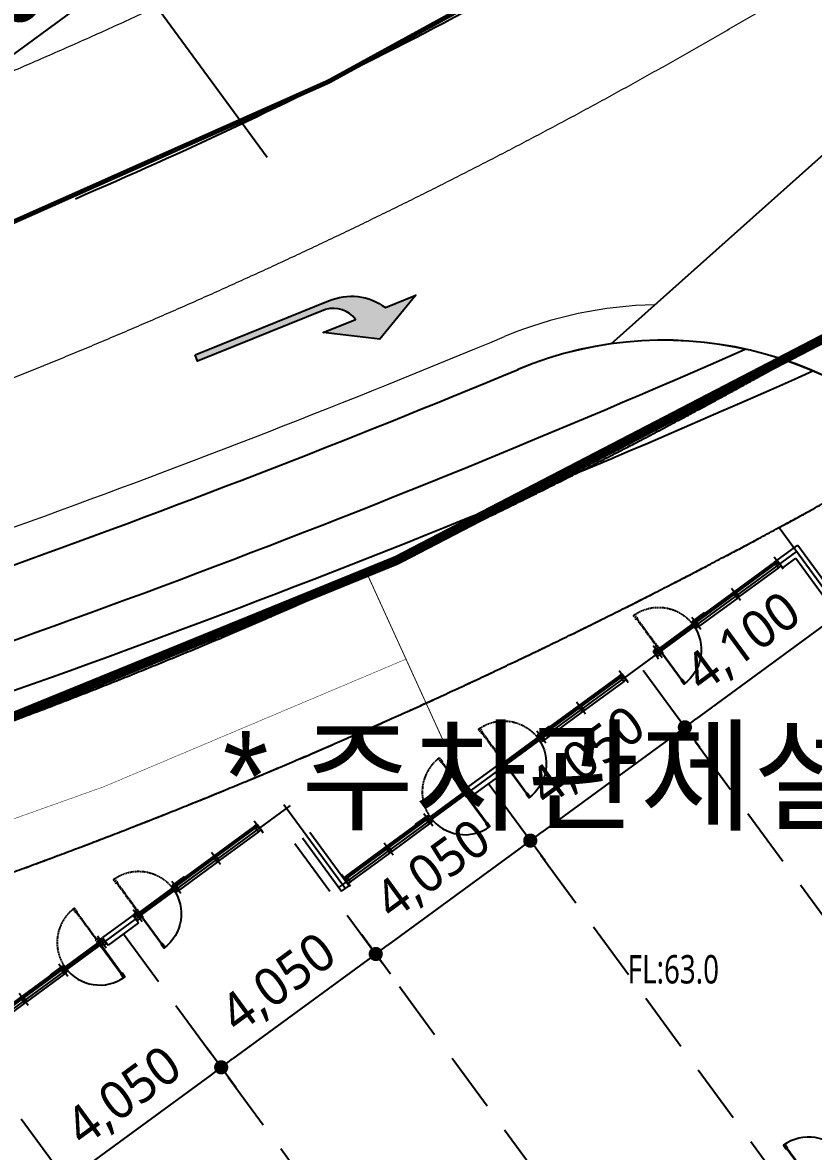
# Model space of a CAD drawing. Header units: millimetres. Extents: x 75184266 to 76346726, y -35077925 to -33679385.
# Drawn here: x 75314082 to 75330795, y -34869417 to -34845569 of the extents above; entities that cross this region are included whole.
import ezdxf
from ezdxf.enums import TextEntityAlignment as Align
from ezdxf.xclip import XClip

# ---------------------------------------------------------------- set-up
doc = ezdxf.new("R2010")
doc.units = ezdxf.units.MM
doc.header["$LTSCALE"] = 50
doc.header["$MEASUREMENT"] = 0
doc.header["$XCLIPFRAME"] = 2
doc.header["$PDMODE"] = 1
doc.header["$PDSIZE"] = -3
for name, pattern in [('PHANTOM2', [1.25, 0.625, -0.125, 0.125, -0.125, 0.125, -0.125]), ('XR-1F-PLAN$0$CEN', [62, 60, -1, 0, -1]), ('XR-1F-PLAN$0$HIDDEN', [0.375, 0.25, -0.125]), ('XR-B1$0$XR-지하3층$0$HID1', [2.3, 1.5, -0.8]), ('XR-B1$0$XR-지하3층$0$PHANTOM2', [1.25, 0.625, -0.125, 0.125, -0.125, 0.125, -0.125]), ('XR-지하3층$0$-HID', [2.5, 1.5, -1]), ('XR-지하3층$0$ANYANG1', [11.5, 6, -1, 1, -1.5, 1, -1]), ('XR-지하3층$0$HID1', [2.3, 1.5, -0.8]), ('XR-지하3층$0$HIDDEN', [0.375, 0.25, -0.125]), ('XR-지하3층$0$L2-2', [2.5, 1, -1.5]), ('XR-지하3층$0$PHANTOM2', [1.25, 0.625, -0.125, 0.125, -0.125, 0.125, -0.125])]:
    doc.linetypes.add(name, pattern=pattern)
doc.layers.get('0').update_dxf_attribs({"linetype": 'CONTINUOUS'})
doc.layers.get('Defpoints').update_dxf_attribs({"color": 51, "linetype": 'CONTINUOUS'})
for name, color, linetype in [('AA-MKXS', 3, 'CONTINUOUS'), ('ITS', 6, 'CONTINUOUS'), ('XR-1F-PLAN$0$A-CEN02', 27, 'XR-1F-PLAN$0$CEN'), ('XR-1F-PLAN$0$A-DOR-FRAME', 7, 'CONTINUOUS'), ('XR-1F-PLAN$0$A-DOR-GL', 142, 'CONTINUOUS'), ('XR-1F-PLAN$0$A-DOR-HID', 9, 'XR-1F-PLAN$0$HIDDEN'), ('XR-1F-PLAN$0$A-DOR-TRACE', 8, 'CONTINUOUS'), ('XR-1F-PLAN$0$A-FRAME', 1, 'CONTINUOUS'), ('XR-1F-PLAN$0$A-HDCP7', 7, 'CONTINUOUS'), ('XR-1F-PLAN$0$A-WIN-ELE8', 8, 'CONTINUOUS'), ('XR-B1$0$00_블럭계획고', 7, 'CONTINUOUS'), ('XR-B1$0$XR-지하3층$0$-L-land1', 6, 'CONTINUOUS'), ('XR-지하3층$0$-L-land1', 6, 'CONTINUOUS'), ('XR-지하3층$0$-노면표시', 1, 'CONTINUOUS'), ('XR-지하3층$0$0-고원식횡단보도', 7, 'CONTINUOUS'), ('XR-지하3층$0$0-현시박스', 7, 'CONTINUOUS'), ('XR-지하3층$0$0중앙선', 1, 'CONTINUOUS'), ('XR-지하3층$0$보도라인', 7, 'CONTINUOUS')]:
    doc.layers.add(name, color=color, linetype=linetype)
for name, color, linetype, plot in [('XR-B1$0$XR-지하3층$0$DEFPOINT', 142, 'CONTINUOUS', False), ('XR-지하3층$0$DEFPOINT', 142, 'CONTINUOUS', False), ('건축', 8, 'CONTINUOUS', False)]:
    doc.layers.add(name, color=color, linetype=linetype, plot=plot)
doc.layers.add('XR-지하3층$0$$-길가장자리선', color=7, linetype='CONTINUOUS', lineweight=0)
doc.layers.add('XR-지하3층$0$$-차로분리', color=7, linetype='CONTINUOUS', lineweight=0)
doc.styles.add('HY각헤드라인M', font='')
doc.styles.add('XR-B1$0$HY각헤드라인M', font='')
doc.styles.add('XR-지하3층$0$SIM', font='simplex.shx')
doc.styles.add('XR-지하3층$0$돋움', font='', dxfattribs={"width": 0.9})
doc.styles.add('XR-지하3층$0$맑은고딕', font='')
doc.styles.add('도장', font='')
doc.styles.get('HY각헤드라인M').set_extended_font_data('Malgun Gothic')
doc.styles.get('XR-B1$0$HY각헤드라인M').set_extended_font_data('Malgun Gothic')
doc.styles.get('XR-지하3층$0$돋움').set_extended_font_data('Dotum')
doc.styles.get('XR-지하3층$0$맑은고딕').set_extended_font_data('Malgun Gothic')
doc.styles.get('도장').set_extended_font_data('Dotum')
doc.dimstyles.new('XR-지하3층$0$20110829_평면도_면적조정$0$std_style', dxfattribs={"dimscale": 400, "dimtxt": 3, "dimasz": 1, "dimexe": 1.5, "dimexo": 2, "dimgap": 1, "dimtad": 1, "dimtoh": 1, "dimdec": 0, "dimzin": 0, "dimdsep": 46, "dimtxsty": 'XR-지하3층$0$돋움', "dimblk": 'XR-지하3층$0$20110829_평면도_면적조정$0$01420DDOT01', "dimblk1": 'XR-지하3층$0$20110829_평면도_면적조정$0$01420DDOT01', "dimblk2": 'XR-지하3층$0$20110829_평면도_면적조정$0$01420DDOT01', "dimcen": 2.5, "dimdle": 8, "dimclrd": 256, "dimclre": 256, "dimclrt": 256, "dimadec": 0, "dimazin": 0, "dimtfac": 1, "dimtdec": 0, "dimtix": 1, "dimtmove": 2, "dimatfit": 3, "dimldrblk": 'XR-지하3층$0$20110829_평면도_면적조정$0$_ClosedBlank', "dimfxl": 1, "dimtolj": 1, "dimtzin": 0, "dimlwd": -1, "dimlwe": -1, "dimarcsym": 0})
doc.dimstyles.new('XR-지하3층$0$NDIM', dxfattribs={"dimtxt": 3, "dimasz": 1, "dimexe": 2, "dimexo": 5, "dimgap": 1, "dimtad": 1, "dimdec": 0, "dimrnd": 0.25, "dimdsep": 46, "dimlunit": 6, "dimtxsty": 'XR-지하3층$0$SIM', "dimblk": 'XR-지하3층$0$DIMDOT', "dimcen": 5, "dimclrd": 2, "dimclre": 2, "dimclrt": 6, "dimadec": 0, "dimazin": 0, "dimtfac": 1, "dimtdec": 0, "dimtix": 1, "dimtmove": 2, "dimatfit": 1, "dimldrblk": 'XR-지하3층$0$DIMDOT', "dimfxl": 1.5, "dimtolj": 1, "dimtzin": 0, "dimarcsym": 0})

# ---------------------------------------------------------------- blocks, each defined once
blk = doc.blocks.new('XR-지하3층$0$_Dot')
at = {"color": 0, "lineweight": -2}
blk.add_line((-0.5, 0), (-1, 0), dxfattribs=at)
at = {"color": 0, "const_width": 0.5}
blk.add_lwpolyline([(-0.25, 0, 1), (0.25, 0, 1)], format="xyb", close=True, dxfattribs=at)
blk = doc.blocks.new('*D132')
at = {"layer": 'Defpoints', "color": 0, "ltscale": 0.01, "transparency": 16777216}
for p in [(75328511.17362453, -34861047.23272844), (75324811.87430167, -34862851.16205762), (75325244.94481349, -34863441.8620012)]:
    blk.add_point(p, dxfattribs=at)
at = {"layer": '건축', "color": 0, "linetype": 'ByBlock', "lineweight": -2, "ltscale": 0.01}
blk.add_line((75328392.92032674, -34860885.93747877), (75327782.46986294, -34860053.29465343), dxfattribs=at)
at = {"layer": '건축', "color": 0, "lineweight": -2, "ltscale": 0.01}
for p, q in [((75327836.16023289, -34860633.91272426), (75325053.81717616, -34862673.78211095)), ((75325126.69151571, -34863280.56675153), (75324516.24105722, -34862447.92393346))]:
    blk.add_line(p, q, dxfattribs=at)
at = {"layer": '건축', "color": 0, "lineweight": -2, "ltscale": 0.01, "xscale": 300, "yscale": 300, "zscale": 300}
for p, rotation in [((75328078.10310738, -34860456.53277759), 36.24693369294636), ((75324811.87430167, -34862851.16205762), 216.2469336929464)]:
    blk.add_blockref('XR-지하3층$0$_Dot', p, dxfattribs=dict(at, rotation=rotation))
at = {"layer": '건축', "color": 6, "ltscale": 0.01, "insert": (75326042.6704197, -34861105.0929269), "char_height": 800, "attachment_point": 5, "rotation": 36.24693369294637, "style": 'XR-지하3층$0$맑은고딕'}
blk.add_mtext('\\A1;4,050', dxfattribs=at)
blk = doc.blocks.new('XR-지하3층$0$DIMDOT')
blk.add_line((-2, 0), (2, 0))
at = {"color": 3}
for radius in [0.6, 0.28]:
    blk.add_circle((0, 0), radius, dxfattribs=at)
blk = doc.blocks.new('*D133')
at = {"layer": 'Defpoints', "color": 0, "ltscale": 0.01, "transparency": 16777216}
for p in [(75331817.72624727, -34858623.04013187), (75328078.10311246, -34860456.53278454), (75328511.17362453, -34861047.23272844)]:
    blk.add_point(p, dxfattribs=at)
at = {"layer": '건축', "color": 0, "linetype": 'ByBlock', "lineweight": -2, "ltscale": 0.01}
blk.add_line((75331699.47294949, -34858461.74488221), (75331089.02248538, -34857629.10205646), dxfattribs=at)
at = {"layer": '건축', "color": 0, "lineweight": -2, "ltscale": 0.01}
for p, q in [((75331142.71285532, -34858209.72012728), (75328320.04598697, -34860279.15283787)), ((75328392.92032674, -34860885.93747878), (75327782.46986802, -34860053.29466037))]:
    blk.add_line(p, q, dxfattribs=at)
at = {"layer": '건축', "color": 0, "lineweight": -2, "ltscale": 0.01, "xscale": 300, "yscale": 300, "zscale": 300}
for p, rotation in [((75331384.65572983, -34858032.34018062), 36.24693369294636), ((75328078.10311246, -34860456.53278454), 216.2469336929464)]:
    blk.add_blockref('XR-지하3층$0$_Dot', p, dxfattribs=dict(at, rotation=rotation))
at = {"layer": '건축', "color": 6, "ltscale": 0.01, "insert": (75329327.61510412, -34858693.70963149), "char_height": 800, "attachment_point": 5, "rotation": 36.24693369294637, "style": 'XR-지하3층$0$맑은고딕'}
blk.add_mtext('\\A1;4,100', dxfattribs=at)
blk = doc.blocks.new('*D176')
at = {"layer": 'Defpoints', "color": 0, "ltscale": 0.01, "transparency": 16777216}
for p in [(75325244.94481349, -34863441.86200118), (75321545.64549065, -34865245.7913304), (75321978.71600243, -34865836.49127395)]:
    blk.add_point(p, dxfattribs=at)
at = {"layer": '건축', "color": 0, "linetype": 'ByBlock', "lineweight": -2, "ltscale": 0.01}
blk.add_line((75325126.69151571, -34863280.56675152), (75324516.24105191, -34862447.9239262), dxfattribs=at)
at = {"layer": '건축', "color": 0, "lineweight": -2, "ltscale": 0.01}
for p, q in [((75324569.93142186, -34863028.54199703), (75321787.58836514, -34865068.41138373)), ((75321860.46270466, -34865675.19602428), (75321250.01224619, -34864842.55320624))]:
    blk.add_line(p, q, dxfattribs=at)
at = {"layer": '건축', "color": 0, "lineweight": -2, "ltscale": 0.01, "xscale": 300, "yscale": 300, "zscale": 300}
for p, rotation in [((75324811.87429635, -34862851.16205036), 36.24693369294636), ((75321545.64549065, -34865245.7913304), 216.2469336929464)]:
    blk.add_blockref('XR-지하3층$0$_Dot', p, dxfattribs=dict(at, rotation=rotation))
at = {"layer": '건축', "color": 6, "ltscale": 0.01, "insert": (75322776.44160865, -34863499.72219968), "char_height": 800, "attachment_point": 5, "rotation": 36.24693369294637, "style": 'XR-지하3층$0$맑은고딕'}
blk.add_mtext('\\A1;4,050', dxfattribs=at)
blk = doc.blocks.new('*D177')
at = {"layer": 'Defpoints', "color": 0, "ltscale": 0.01, "transparency": 16777216}
for p in [(75321978.71600242, -34865836.49127392), (75318279.41667953, -34867640.42060308), (75318712.48719138, -34868231.12054668)]:
    blk.add_point(p, dxfattribs=at)
at = {"layer": '건축', "color": 0, "linetype": 'ByBlock', "lineweight": -2, "ltscale": 0.01}
blk.add_line((75321860.46270464, -34865675.19602426), (75321250.0122408, -34864842.55319888), dxfattribs=at)
at = {"layer": '건축', "color": 0, "lineweight": -2, "ltscale": 0.01}
for p, q in [((75321303.70261075, -34865423.17126971), (75318521.35955404, -34867463.0406564)), ((75318594.2338936, -34868069.82529703), (75317983.78343509, -34867237.18247892))]:
    blk.add_line(p, q, dxfattribs=at)
at = {"layer": '건축', "color": 0, "lineweight": -2, "ltscale": 0.01, "xscale": 300, "yscale": 300, "zscale": 300}
for p, rotation in [((75321545.64548525, -34865245.79132304), 36.24693369294636), ((75318279.41667953, -34867640.42060308), 216.2469336929464)]:
    blk.add_blockref('XR-지하3층$0$_Dot', p, dxfattribs=dict(at, rotation=rotation))
at = {"layer": '건축', "color": 6, "ltscale": 0.01, "insert": (75319510.21279755, -34865894.35147236), "char_height": 800, "attachment_point": 5, "rotation": 36.24693369294637, "style": 'XR-지하3층$0$맑은고딕'}
blk.add_mtext('\\A1;4,050', dxfattribs=at)
blk = doc.blocks.new('*D178')
at = {"layer": 'Defpoints', "color": 0, "ltscale": 0.01, "transparency": 16777216}
for p in [(75318712.48719135, -34868231.12054667), (75315013.1878685, -34870035.04987586), (75315446.25838031, -34870625.74981943)]:
    blk.add_point(p, dxfattribs=at)
at = {"layer": '건축', "color": 0, "linetype": 'ByBlock', "lineweight": -2, "ltscale": 0.01}
blk.add_line((75318594.23389357, -34868069.82529701), (75317983.78342976, -34867237.18247166), dxfattribs=at)
at = {"layer": '건축', "color": 0, "lineweight": -2, "ltscale": 0.01}
for p, q in [((75318037.4737997, -34867817.8005425), (75315255.130743, -34869857.66992919)), ((75315328.00508253, -34870464.45456976), (75314717.55462405, -34869631.81175169))]:
    blk.add_line(p, q, dxfattribs=at)
at = {"layer": '건축', "color": 0, "lineweight": -2, "ltscale": 0.01, "xscale": 300, "yscale": 300, "zscale": 300}
for p, rotation in [((75318279.41667421, -34867640.42059582), 36.24693369294636), ((75315013.1878685, -34870035.04987586), 216.2469336929464)]:
    blk.add_blockref('XR-지하3층$0$_Dot', p, dxfattribs=dict(at, rotation=rotation))
at = {"layer": '건축', "color": 6, "ltscale": 0.01, "insert": (75316243.98398651, -34868288.98074514), "char_height": 800, "attachment_point": 5, "rotation": 36.24693369294637, "style": 'XR-지하3층$0$맑은고딕'}
blk.add_mtext('\\A1;4,050', dxfattribs=at)
blk = doc.blocks.new('XR-1F-PLAN$0$A$C10B20476')
at = {"layer": 'Defpoints'}
for p, q in [((134.0977152192281, 34.99999312014552), (110.0977152192281, 34.99999312048749)), ((110.0977152192281, 34.99999312048749), (110.0977152192354, -6.874819518999999e-06)), ((134.0977152192281, 34.99999312014552), (134.0977152192354, -6.8759436544e-06))]:
    blk.add_line(p, q, dxfattribs=at)
at = {"layer": 'XR-1F-PLAN$0$A-CEN02', "linetype": 'Continuous'}
blk.add_line((318.097722067032, 79.99999310613885), (-3.4472119296e-05, 79.99999312104002), dxfattribs=at)
at = {"layer": 'XR-1F-PLAN$0$A-FRAME'}
for p, q in [((144.0977220830682, 79.99999311999998), (110.0977152205087, 79.99999312369619)), ((110.0977152215642, 56.49999312525954), (144.0977220830755, 56.49999312454747)), ((110.0977152201517, 43.49999312525954), (144.0977220830755, 43.49999312454747)), ((144.0977220767527, 19.99999312), (134.0977152192281, 19.99999311951251))]:
    blk.add_line(p, q, dxfattribs=at)
for points in [[(88.09771521402132, 19.99999312), (88.09771522054058, 79.99999312472676)], [(110.0977152192281, 34.99999312048749), (110.0977152241175, 79.99999312369619)], [(122.0977152230043, 48.49999312188447), (144.0977220795466, 48.49999312), (144.0977220767527, 19.99999312), (238.0977220556233, 19.99999310988641), (238.0977220607456, 79.9999931098864), (144.0977220830682, 79.99999311999998), (144.0977220793138, 51.49999312), (122.0977152237319, 51.49999312188447), (122.0977152230043, 48.49999312188447)]]:
    blk.add_lwpolyline(points, dxfattribs=at)
blk = doc.blocks.new('XR-1F-PLAN$0$A$C491451C1')
at = {"layer": 'Defpoints'}
for p, q in [((15.00391760224764, 207.9973587237974), (-19.99608239305908, 207.9973587237924)), ((15.0039176019041, 183.9973587237974), (-19.99608239418333, 183.9973587237924)), ((15.0039176019041, 183.9973587237974), (15.00391760224764, 207.9973587237974)), ((45.00391760545523, 207.9973587231574), (45.00391760284753, 183.9973587231574)), ((45.00391760545523, 207.9973587231574), (80.00391759487945, 207.9973587216589)), ((45.00391760284753, 183.9973587231574), (80.0039175960345, 183.9973587216588))]:
    blk.add_line(p, q, dxfattribs=at)
at = {"layer": 'XR-1F-PLAN$0$A-CEN02', "linetype": 'Continuous'}
blk.add_line((30.00391759723425, -0.0026481214445084), (30.00391761213541, 318.0951084177068), dxfattribs=at)
at = {"layer": 'XR-1F-PLAN$0$A-FRAME'}
for p, q in [((0.0039176017609748, 173.9973518662703), (0.0039176012737414, 183.9973587237953)), ((23.50391760701881, 207.9973587228739), (23.5039176063087, 173.9973518599499)), ((36.50391760701881, 207.9973587214614), (36.50391760630871, 173.9973518599516)), ((60.00391760176097, 173.9973518599548), (60.00391760132948, 183.9973587225151))]:
    blk.add_line(p, q, dxfattribs=at)
for points in [[(0.0039176025625238, 229.9973587237953), (60.00391760784562, 229.9973587172761)], [(28.50391760364289, 195.997358720022), (28.50391760176098, 173.9973518634764), (0.0039176017609748, 173.9973518662703), (0.0039175916463137, 79.99735188740306), (60.00391759164632, 79.99735188228078), (60.00391760176097, 173.9973518599548), (31.50391760176098, 173.9973518637092), (31.50391760364289, 195.9973587192944), (28.50391760364289, 195.997358720022)], [(15.00391760224764, 207.9973587237974), (45.00391760545523, 207.9973587205378)]]:
    blk.add_lwpolyline(points, dxfattribs=at)
blk = doc.blocks.new('XR-1F-PLAN$0$A$C7F517DA1')
at = {"layer": 'XR-1F-PLAN$0$A-DOR-FRAME', "ltscale": 0.5, "elevation": -6.1640419e-09}
for points in [[(49.99843096733093, 1674.999516807497), (59.99843096733093, 1674.999516807497), (59.99843096733093, 1689.999516807496), (74.99843096733095, 1689.999516807496), (74.99843096733095, 1674.999516807497), (84.99843096733092, 1674.999516807497), (84.99843096733092, 1774.999516807497), (49.99843096733093, 1774.999516807497)], [(49.99843095242977, 924.9995168074963), (9.998430952429773, 924.9995168074963), (9.998430952429773, 824.9995168074964), (49.99843095242977, 824.9995168074964)], [(989.9984309524297, 924.9995168074963), (949.9984309524297, 924.9995168074963), (949.9984309524297, 824.9995168074964), (989.9984309524297, 824.9995168074964)]]:
    blk.add_lwpolyline(points, close=True, dxfattribs=at)
blk.add_lwpolyline([(49.99843095242977, 874.9995168074964), (49.99843095242977, 974.9995168074963), (59.99843095242977, 974.9995168074963), (59.99843095242977, 959.9995168074963), (74.99843095242976, 959.9995168074963), (74.99843095242976, 974.9995168074963), (84.99843095242979, 974.9995168074963), (84.99843095242979, 874.9995168074964), (49.99843095242977, 874.9995168074964)], dxfattribs=at)
at = {"layer": 'XR-1F-PLAN$0$A-DOR-GL', "elevation": -6.1640419e-09}
blk.add_lwpolyline([(62.49843095242977, 961.8540558889508), (72.49843095242976, 961.8540558889508), (72.49843096733095, 1687.317188374698), (62.49843096733093, 1687.317188374698)], close=True, dxfattribs=at)
at = {"layer": 'XR-1F-PLAN$0$A-DOR-HID', "ltscale": 2, "elevation": -6.1640419e-09}
blk.add_lwpolyline([(49.99843095242977, 874.9995168074964), (49.99843095242977, 774.999516814947), (59.99843095242977, 774.999516814947), (59.99843095242977, 789.999516814947), (74.99843095242976, 789.999516814947), (74.99843095242976, 774.999516814947), (84.99843095242979, 774.999516814947), (84.99843095242979, 874.9995168074964), (49.99843095242977, 874.999516814947)], dxfattribs=at)
for points in [[(62.49843095242977, 788.1449777409434), (72.49843095242976, 788.1449777409434), (72.49843096733095, 62.68184524029493), (62.49843096733093, 62.68184524029493)], [(49.99843096733093, 74.99951681494713), (59.99843096733093, 74.99951681494713), (59.99843096733093, 59.99951681494713), (74.99843096733095, 59.99951681494713), (74.99843096733095, 74.99951681494713), (84.99843096733092, 74.99951681494713), (84.99843096733092, -25.00048318505287), (49.99843096733093, -25.00048318505287)]]:
    blk.add_lwpolyline(points, close=True, dxfattribs=at)
at = {"layer": 'XR-1F-PLAN$0$A-DOR-HID', "ltscale": 2}
blk.add_arc((49.99843095242977, 874.999516814947, -6.1640419e-09), 900, 270, 0, dxfattribs=at)
at = {"layer": 'XR-1F-PLAN$0$A-DOR-TRACE'}
blk.add_arc((49.99843095242977, 874.9995168074964, -6.1640419e-09), 900, 0, 90, dxfattribs=at)
at = {"layer": 'XR-1F-PLAN$0$A-WIN-ELE8'}
for p, q in [((84.99843095242979, 889.999516800046, -6.1640419e-09), (949.9984309524297, 889.9995168074967, -6.1640419e-09)), ((84.99843095242979, 859.999516800046, -6.1640419e-09), (949.9984309524297, 859.9995168074964, -6.1640419e-09))]:
    blk.add_line(p, q, dxfattribs=at)
blk = doc.blocks.new('Showwindow-8.1')
at = {"layer": 'AA-MKXS', "ltscale": 0.5}
for p, q in [((-3649.999976947904, -150.0000068694353, 6.1640419e-09), (-3649.999976888299, 49.99999313056469, 6.1640419e-09)), ((-399.9999998062848, -150.000006839633), (-399.9999998658895, 49.99999316036701)), ((-399.9999998658895, 49.99999316036701), (400.0000002235173, 49.99999287724495, -3.8759376e-09)), ((400.0000001639127, -150.0000068843364, -3.8759376e-09), (400.0000002235173, 49.99999311566353, -3.8759376e-09)), ((3649.999976947904, -150.0000068843364, 2.2881043e-09), (3649.999976888299, 49.99999311566353, 2.2881043e-09)), ((-410.0000001937152, -150.000006839633, -3.8759376e-09), (-410.0000001937152, -128.000006839633, -3.8759376e-09)), ((-399.9999998062848, -150.000006839633), (400.0000001639127, -150.000007122755, -3.8759376e-09))]:
    blk.add_line(p, q, dxfattribs=at)
at = {"layer": 'XR-1F-PLAN$0$A-DOR-GL'}
for points in [[(-3594.999976918102, -104.0000068843365), (-3594.999976918102, -128.0000068843365), (-2535, -128.0000068843365), (-2535, -104.0000068843365)], [(-1494.999999985099, -104.000006839633), (-1494.999999985099, -128.000006839633), (-2505, -128.0000068843365), (-2505, -104.0000068843365)], [(1494.999999985099, -104.000006839633), (1494.999999985099, -128.000006839633), (2505, -128.0000068843365), (2505, -104.0000068843365)], [(3594.999976918102, -104.0000068843365), (3594.999976918102, -128.0000068843365), (2535, -128.0000068843365), (2535, -104.0000068843365)]]:
    blk.add_lwpolyline(points, close=True, dxfattribs=at)
at = {"layer": 'XR-1F-PLAN$0$A-FRAME'}
for p, q in [((-3639.999977111817, -150.0000068694353, 2.2881043e-09), (-3639.999977111817, -128.0000068694353, 2.2881043e-09)), ((-3579.999977111817, -150.0000068694353, 2.2881043e-09), (-3579.999977111817, -128.0000068694353, 2.2881043e-09)), ((-2550.000000178814, -150.0000068843364, -3.8759376e-09), (-2550.000000178814, -128.0000068843365, -3.8759376e-09)), ((-2490.000000178814, -150.0000068843364, -3.8759376e-09), (-2490.000000178814, -128.0000068843365, -3.8759376e-09)), ((-470.0000001937152, -150.000006839633, -3.8759376e-09), (-470.0000001937152, -128.000006839633, -3.8759376e-09)), ((410.0000001937152, -150.0000068545341, -3.8759376e-09), (410.0000001937152, -128.0000068545341, -3.8759376e-09)), ((470.0000001937152, -150.0000068545341, -3.8759376e-09), (470.0000001937152, -128.0000068545341, -3.8759376e-09)), ((2490.000000178814, -150.0000068843364, -3.8759376e-09), (2490.000000178814, -128.0000068843365, -3.8759376e-09)), ((2550.000000178814, -150.0000068843364, -3.8759376e-09), (2550.000000178814, -128.0000068843365, -3.8759376e-09)), ((3579.999976739288, -150.0000068843364, 2.2881043e-09), (3579.999976739288, -128.0000068843365, 2.2881043e-09)), ((3639.999976739288, -150.0000068843364, 2.2881043e-09), (3639.999976739288, -128.0000068843365, 2.2881043e-09))]:
    blk.add_line(p, q, dxfattribs=at)
at = {"layer": 'XR-1F-PLAN$0$A-HDCP7'}
for points in [[(-1749.999999970198, -150.000006839633), (-1449.999999985099, -150.000006839633), (-1449.999999970198, -165.0000068545341), (-1749.999999955296, -165.000006839633)], [(1749.999999970198, -150.000006839633), (1449.999999985099, -150.000006839633), (1449.999999970198, -165.0000068545341), (1749.999999955296, -165.000006839633)]]:
    blk.add_lwpolyline(points, close=True, dxfattribs=at)
at = {"layer": 'XR-1F-PLAN$0$A-WIN-ELE8'}
for p, q in [((-3579.999976903202, -4.47034836e-08, 6.1640419e-09), (-2550, -2.98023224e-08)), ((-3579.999976918101, -150.0000068843364, 6.1640419e-09), (-1509.999999985098, -150.0000068545341)), ((-2490, -2.98023224e-08), (-1509.999999970198, -1.49011612e-08)), ((2490, -2.98023224e-08), (1509.999999970198, -1.49011612e-08)), ((3579.999976918101, -150.0000068843364, 6.1640419e-09), (1509.999999985098, -150.0000068545341)), ((3579.999976903202, -4.47034836e-08, 6.1640419e-09), (2550, -2.98023224e-08))]:
    blk.add_line(p, q, dxfattribs=at)
at = {"layer": 'XR-1F-PLAN$0$A-DOR-FRAME', "ltscale": 600, "extrusion": (0, 0, -1), "zscale": -1}
blk.add_blockref('XR-1F-PLAN$0$A$C7F517DA1', (460.0015690624713, -974.9995168149472, -6.1640419e-09), dxfattribs=at)
at = {"layer": 'XR-1F-PLAN$0$A-DOR-FRAME', "ltscale": 600, "extrusion": (0, 0, -1), "xscale": -1, "zscale": -1}
blk.add_blockref('XR-1F-PLAN$0$A$C7F517DA1', (-460.0015690624713, -974.9995168149472, -6.1640419e-09), dxfattribs=at)
at = {"layer": 'XR-1F-PLAN$0$A-FRAME', "rotation": 90}
blk.add_blockref('XR-1F-PLAN$0$A$C10B20476', (-3559.999983802438, -238.0977220982313, 6.1640419e-09), dxfattribs=at)
at = {"layer": 'XR-1F-PLAN$0$A-FRAME', "ltscale": 0.5, "extrusion": (0, 0, -1), "zscale": -1, "rotation": 180}
for p in [(2550.003917604685, 79.99735184013844), (1510.003917589784, 79.99735186994077)]:
    blk.add_blockref('XR-1F-PLAN$0$A$C491451C1', p, dxfattribs=at)
at = {"layer": 'XR-1F-PLAN$0$A-FRAME', "extrusion": (0, 0, -1), "xscale": -1, "zscale": -1, "rotation": 270}
blk.add_blockref('XR-1F-PLAN$0$A$C10B20476', (390.0000068992376, -238.0977220535278), dxfattribs=at)
at = {"layer": 'XR-1F-PLAN$0$A-FRAME', "extrusion": (0, 0, -1), "zscale": -1, "rotation": 90}
blk.add_blockref('XR-1F-PLAN$0$A$C10B20476', (-390.0000068992376, -238.0977220535278), dxfattribs=at)
at = {"layer": 'XR-1F-PLAN$0$A-FRAME', "ltscale": 0.5, "extrusion": (0, 0, -1), "xscale": -1, "zscale": -1, "rotation": 180}
for p in [(-1510.003917589784, 79.99735186994077), (-2550.003917604685, 79.99735184013844)]:
    blk.add_blockref('XR-1F-PLAN$0$A$C491451C1', p, dxfattribs=at)
at = {"layer": 'XR-1F-PLAN$0$A-FRAME', "xscale": -1, "rotation": 270}
blk.add_blockref('XR-1F-PLAN$0$A$C10B20476', (3559.999983802438, -238.0977220982313, 6.1640419e-09), dxfattribs=at)
blk = doc.blocks.new('SW-4.05')
at = {"layer": 'AA-MKXS', "ltscale": 0.5}
for p, q in [((-6.70552254e-08, -200), (0, 0)), ((3249.999976716936, -200.0000001490116, 6.1640419e-09), (3249.999976664782, -1.490116119e-07, 6.1640419e-09))]:
    blk.add_line(p, q, dxfattribs=at)
at = {"layer": 'XR-1F-PLAN$0$A-DOR-GL', "elevation": 3.8759376e-09}
for points in [[(1094.999999754131, -154.0000000149011), (1094.999999754131, -178.0000000149011), (2104.999999769032, -178.0000001043081), (2104.999999769032, -154.0000001043081)], [(3194.999976687133, -154.0000001490116), (3194.999976687133, -178.0000001490116), (2134.999999769032, -178.0000001043081), (2134.999999769032, -154.0000001043081)]]:
    blk.add_lwpolyline(points, close=True, dxfattribs=at)
at = {"layer": 'XR-1F-PLAN$0$A-FRAME'}
for p, q in [((9.999999962747095, -199.9999999701977), (9.999999962747095, -177.9999999701977)), ((69.9999999627471, -199.9999999701977), (69.9999999627471, -177.9999999701977)), ((2089.999999947846, -200.000000089407), (2089.999999947846, -178.0000000894069)), ((2149.999999947846, -200.0000001043081), (2149.999999947846, -178.0000001043081)), ((3179.99997650832, -200.0000001490116, 6.1640419e-09), (3179.99997650832, -178.0000001490116, 6.1640419e-09)), ((3239.99997650832, -200.0000001490116, 6.1640419e-09), (3239.99997650832, -178.0000001490116, 6.1640419e-09))]:
    blk.add_line(p, q, dxfattribs=at)
at = {"layer": 'XR-1F-PLAN$0$A-HDCP7', "elevation": 3.8759376e-09}
blk.add_lwpolyline([(1349.99999973923, -200.0000000149011), (1049.999999754131, -200), (1049.999999739229, -215.0000000149012), (1349.999999724328, -215.0000000149012)], close=True, dxfattribs=at)
at = {"layer": 'XR-1F-PLAN$0$A-WIN-ELE8'}
for p, q in [((2089.999999776483, -49.99999323487282, 3.8308349e-09), (1109.99999974668, -49.99999319016933, 3.8759376e-09)), ((3179.999976687133, -200.0000001490116, 1.00399795e-08), (1109.999999754131, -200.0000000298023, 3.8759376e-09)), ((3179.999976679683, -49.99999330937862, 1.00399795e-08), (2149.999999776483, -49.99999324977398, 4.0112459e-09))]:
    blk.add_line(p, q, dxfattribs=at)
at = {"layer": 'XR-1F-PLAN$0$A-DOR-FRAME', "ltscale": 600, "extrusion": (0, 0, -1), "xscale": -1, "zscale": -1, "rotation": 2.5358915e-09}
blk.add_blockref('XR-1F-PLAN$0$A$C7F517DA1', (-60.00156879425048, -1024.99950993061, -1.00399795e-08), dxfattribs=at)
at = {"layer": 'XR-1F-PLAN$0$A-FRAME', "extrusion": (0, 0, -1), "zscale": -1, "rotation": 90.00000000253594}
blk.add_blockref('XR-1F-PLAN$0$A$C10B20476', (9.999993339180945, -288.0977151691914, -3.8759376e-09), dxfattribs=at)
at = {"layer": 'XR-1F-PLAN$0$A-FRAME', "ltscale": 0.5, "extrusion": (0, 0, -1), "xscale": -1, "zscale": -1, "rotation": 180}
for p in [(-1110.003917366266, 29.99735869467258, -3.8759376e-09), (-2150.003917381168, 29.99735862016678, -3.8759376e-09)]:
    blk.add_blockref('XR-1F-PLAN$0$A$C491451C1', p, dxfattribs=at)
at = {"layer": 'XR-1F-PLAN$0$A-FRAME', "xscale": -1, "rotation": 269.999999997464}
blk.add_blockref('XR-1F-PLAN$0$A$C10B20476', (3159.99998356402, -288.0977153629065, 1.00399795e-08), dxfattribs=at)
blk = doc.blocks.new('XR-지하3층$0$20110829_평면도_면적조정$0$01420DDOT01')
blk.add_line((-1.5, 0), (1.5, 0))
at = {"const_width": 0.5}
blk.add_lwpolyline([(-0.25, 0, 1), (0.25, 0, 1)], format="xyb", close=True, dxfattribs=at)
blk = doc.blocks.new('*D194')
at = {"layer": 'Defpoints', "color": 0, "transparency": 16777216}
for p in [(75346479.71958901, -34817058.32786968), (75352388.51408696, -34825117.81095694, -2.355740948e-07), (75283594.46826676, -34875554.03315835, -2.355740948e-07)]:
    blk.add_point(p, dxfattribs=at)
at = {"layer": '건축'}
for p, q in [((75351915.50088607, -34824472.62996545), (75346124.95968834, -34816574.44212606)), ((75278008.26424184, -34867258.04343968), (75346157.12909326, -34817294.83447012)), ((75283121.45506585, -34874908.85216687), (75277330.91384542, -34867010.66429651))]:
    blk.add_line(p, q, dxfattribs=at)
at = {"layer": '건축', "xscale": 400, "yscale": 400, "zscale": 400}
for p, rotation in [((75346479.71958901, -34817058.32786968), 36.24693456144445), ((75277685.6737461, -34867494.55004013), 216.2469345614445)]:
    blk.add_blockref('XR-지하3층$0$20110829_평면도_면적조정$0$01420DDOT01', p, dxfattribs=dict(at, rotation=rotation))
at = {"layer": '건축', "insert": (75311313.32818103, -34841227.03500166), "char_height": 1800, "attachment_point": 5, "rotation": 36.24693456144445, "style": 'XR-지하3층$0$돋움'}
blk.add_mtext('\\A1;85302', dxfattribs=at)
blk = doc.blocks.new('XR-지하3층$0$20110829_평면도_면적조정$0$_ClosedBlank')
at = {"color": 0, "linetype": 'ByBlock', "lineweight": -2}
for p, q in [((-1, 0.1666666666666666), (0, 0)), ((-1, 0.1666666666666666), (-1, -0.1666666666666666)), ((0, 0), (-1, -0.1666666666666666))]:
    blk.add_line(p, q, dxfattribs=at)
blk = doc.blocks.new('*D198')
at = {"layer": 'Defpoints', "color": 0, "transparency": 16777216}
for p in [(75316340.16973592, -34844445.58736732), (75319726.22685537, -34849064.10474784, -2.355740948e-07), (75313193.7692638, -34853853.36345012, -2.355740948e-07)]:
    blk.add_point(p, dxfattribs=at)
at = {"layer": '건축'}
for p, q in [((75319253.21365447, -34848418.92375635), (75315985.40983525, -34843961.70162371)), ((75310130.30263795, -34848998.33946621), (75316017.57924019, -34844682.09396777)), ((75312720.75606291, -34853208.18245864), (75309452.95224154, -34848750.96032305))]:
    blk.add_line(p, q, dxfattribs=at)
at = {"layer": '건축', "xscale": 400, "yscale": 400, "zscale": 400}
for p, rotation in [((75316340.16973592, -34844445.58736732), 36.24693456144445), ((75309807.7121422, -34849234.84606665), 216.2469345614445)]:
    blk.add_blockref('XR-지하3층$0$20110829_평면도_면적조정$0$01420DDOT01', p, dxfattribs=dict(at, rotation=rotation))
at = {"layer": '건축', "insert": (75312304.57245253, -34845790.81276375), "char_height": 1800, "attachment_point": 5, "rotation": 36.24693456144445, "style": 'XR-지하3층$0$돋움'}
blk.add_mtext('\\A1;8100', dxfattribs=at)
blk = doc.blocks.new('*D256')
at = {"layer": 'Defpoints', "color": 0, "transparency": 16777216}
for p in [(75322872.62727569, -34839656.32870954), (75326258.68439513, -34844274.84609003, -2.355740948e-07), (75319726.22680357, -34849064.10479231, -2.355740948e-07)]:
    blk.add_point(p, dxfattribs=at)
at = {"layer": '건축'}
for p, q in [((75325785.67119424, -34843629.66509855), (75322517.86737503, -34839172.44296592)), ((75316662.76017772, -34844209.08080842), (75322550.03677994, -34839892.83530998)), ((75319253.21360266, -34848418.92380083), (75315985.4097813, -34843961.70166525))]:
    blk.add_line(p, q, dxfattribs=at)
at = {"layer": '건축', "xscale": 400, "yscale": 400, "zscale": 400}
for p, rotation in [((75322872.62727569, -34839656.32870954), 36.24693456144445), ((75316340.16968197, -34844445.58740887), 216.2469345614445)]:
    blk.add_blockref('XR-지하3층$0$20110829_평면도_면적조정$0$01420DDOT01', p, dxfattribs=dict(at, rotation=rotation))
at = {"layer": '건축', "insert": (75318837.02999231, -34841001.55410595), "char_height": 1800, "attachment_point": 5, "rotation": 36.24693456144445, "style": 'XR-지하3층$0$돋움'}
blk.add_mtext('\\A1;8100', dxfattribs=at)
blk = doc.blocks.new('11111111')
at = {"layer": 'XR-B1$0$XR-지하3층$0$-L-land1', "color": 1, "linetype": 'XR-B1$0$XR-지하3층$0$PHANTOM2', "ltscale": 200, "true_color": 0xfb0404}
blk.add_lwpolyline([(77063561.88701761, -34333154.74310458), (77066586.912262, -34318154.71196312), (77066648.8733186, -34281009.31064907), (77069707.25992092, -34246009.27940077), (77069739.14662687, -34226893.53899501), (76980173.06058429, -34220244.05938804), (76854435.09474434, -34210909.1417132, -0.1151175517204741), (76806436.81857689, -34235823.70612603), (76800087.87281223, -34243549.68669841), (76796570.68292674, -34369509.72894417), (76803542.41830711, -34376678.78007863), (76934489.10874943, -34376677.43207789), (76959481.1305543, -34372677.17480049), (76989487.46666668, -34372676.86590682), (77004494.21153201, -34373676.7114222), (77052896.58925536, -34373675.43290749), (77063511.97362089, -34363077.62111759)], format="xyb", close=True, dxfattribs=at)
at = {"layer": 'XR-B1$0$XR-지하3층$0$DEFPOINT', "linetype": 'XR-B1$0$XR-지하3층$0$HID1', "ltscale": 50}
blk.add_lwpolyline([(77060562.3865408, -34332852.77893608), (77063587.4117851, -34317852.74779464), (77063649.0915344, -34280875.98906161), (77066707.47813912, -34245875.95778588), (77066734.49651918, -34229678.72687613), (76979950.948726, -34223235.82580981), (76855437.50763507, -34213991.81812898, -0.1104858335409522), (76808134.72725885, -34238482.72611994), (76803058.02412622, -34244660.52495894), (76799604.8857856, -34368326.70888389), (76804809.63777566, -34373678.76703338), (76934250.5197285, -34373677.43453383), (76959242.54153334, -34369677.17725643), (76989587.28019096, -34369676.86487915), (77004594.00090301, -34370676.70878529), (77051655.37123947, -34370675.46569234), (77060514.04813989, -34361831.45333574)], format="xyb", close=True, dxfattribs=at)
at = {"layer": 'XR-B1$0$00_블럭계획고', "color": 3, "style": 'XR-B1$0$HY각헤드라인M', "width": 0.75}
blk.add_text('FL:63.0', height=600, rotation=4.268868231257969e-07, dxfattribs=at).set_placement((76831855.53847355, -34237469.60224812))
blk = doc.blocks.new('XR-지하3층$0$A$C33D12ECD')
at = {"layer": 'XR-지하3층$0$-노면표시'}
h = blk.add_hatch(color=0, dxfattribs=at)
edge = h.paths.add_edge_path()
edge.add_line((-2.087945177e-07, -6.79865479e-08), (-2.09260179e-07, 3.803094377566593))
edge.add_arc((1.502735466064706, 3.846708279363833), 1.503368445300125, 121.34045414731781, 181.662428903417, ccw=False)
edge.add_line((0.7208000427890511, 5.130722950678316), (0.7208000427890511, 5.999999932013452))
edge.add_line((0.7208000427890511, 5.999999932013452), (1.44080004276111, 4.67999993203557))
edge.add_line((1.44080004276111, 4.67999993203557), (0.7208000427890511, 3.359999931999481))
edge.add_line((0.7208000427890511, 3.359999931999481), (0.7208000427890511, 4.279563535179477))
edge.add_arc((0.8942707063816375, 3.583830494942941), 0.7170331473537509, 104.0003825609217, 174.9691937768473)
edge.add_line((0.1799997907910438, 3.646708102605771), (0.1799997912567051, -6.792834028601646e-08))
edge.add_line((0.1799997912567051, -6.79283403e-08), (-2.087945177031703e-07, -6.79865479e-08))
at = {"layer": 'XR-지하3층$0$-노면표시', "color": 0}
blk.add_lwpolyline([(-2.087945177e-07, -6.79865479e-08), (-2.09260179e-07, 3.803094377566593, -0.2694555061927728), (0.7208000427890511, 5.130722950678316), (0.7208000427890511, 5.999999932013452), (1.44080004276111, 4.67999993203557), (0.7208000427890511, 3.359999931999481), (0.7208000427890511, 4.279563535179477, 0.319952499279147), (0.1799997907910438, 3.646708102605771), (0.1799997912567051, -6.79283403e-08)], format="xyb", close=True, dxfattribs=at)
blk = doc.blocks.new('XR-지하3층$0$A$C723B38EE')
at = {"layer": 'XR-지하3층$0$$-길가장자리선', "color": 8}
for points in [[(187.5754613444733, 340.477572353353, 0.1700812263523208), (242.0928384234576, 381.5685726403972)], [(211.5713995834812, 336.2255049698797, 0.0937743067777365), (208.3880096531502, 335.5537678443725)], [(188.1868224271165, 328.2370376355029, 0.0237386649168707), (208.3880096531502, 335.5537678443725)]]:
    blk.add_lwpolyline(points, format="xyb", dxfattribs=at)
at = {"layer": 'XR-지하3층$0$$-차로분리', "color": 8, "linetype": 'XR-지하3층$0$L2-2', "ltscale": 80, "flags": 128}
for points in [[(190.685584011735, 338.3475927315449, 0.0793886746431414), (220.2821554294933, 354.1028462704053)], [(188.0386146297678, 331.2044209685919, 0.062669515773543), (214.609071345054, 342.9201722034268, 0.0621085411978019)]]:
    blk.add_lwpolyline(points, format="xyb", dxfattribs=at)
at = {"layer": 'XR-지하3층$0$-L-land1', "color": 1, "linetype": 'XR-지하3층$0$PHANTOM2', "ltscale": 200, "true_color": 0xfb0404}
blk.add_lwpolyline([(442.6997332831525, 226.2024750476776), (445.7247585275326, 241.20250618914), (445.786719584139, 278.3479075031792), (448.8451061864616, 313.347938751489), (448.8769928924156, 332.4636791572484), (359.3109068498307, 339.1131587642158), (233.572941009872, 348.4480764390536, -0.1151175517204741), (185.5746648424247, 323.5335120262316), (179.22571907776, 315.807531453851), (175.7085291922849, 189.8474892080848), (182.6802645726566, 182.6784380736208), (313.6269550149736, 182.6797860743609), (338.6189768198383, 186.680043351771), (368.6253129322285, 186.6803522454356), (383.6320577975566, 185.680506730052), (432.034435520909, 185.6817852447639), (442.6498198864282, 196.2795970346633)], format="xyb", close=True, dxfattribs=at)
at = {"layer": 'XR-지하3층$0$0-고원식횡단보도', "color": 8}
blk.add_lwpolyline([(210.6481400662742, 335.4016960873996), (224.8704771384946, 348.0907626614717)], dxfattribs=at)
at = {"layer": 'XR-지하3층$0$0-현시박스', "color": 8}
for points in [[(218.2040620989428, 332.2068630904905, 0.3461757419228287), (208.6743688834831, 334.8601560981478)], [(218.2066013791191, 332.2075589419546, 0.3461972089283416), (208.6765909444511, 334.861510061266)]]:
    blk.add_lwpolyline(points, format="xyb", dxfattribs=at)
at = {"layer": 'XR-지하3층$0$0중앙선', "color": 8, "const_width": 0.1}
blk.add_lwpolyline([(187.8845047686773, 334.2899741082656, 0.0621085411977956), (212.5886360894219, 345.2769073328018)], format="xyb", dxfattribs=at)
at = {"layer": 'XR-지하3층$0$0중앙선', "color": 8}
blk.add_arc((156.1840543884463, 438.8390848736706), 109.2500000034441, 293.2576497892314, 301.0844450371148, dxfattribs=at)
at = {"layer": 'XR-지하3층$0$DEFPOINT', "linetype": 'XR-지하3층$0$HID1', "ltscale": 50}
blk.add_lwpolyline([(439.700232806339, 226.5044392161726), (442.7252580506318, 241.5044703576132), (442.7869377999448, 278.4812290906484), (445.8453244046539, 313.481260366374), (445.8723427847143, 329.6784912761213), (359.0887949915341, 336.1213923424511), (234.5753539006109, 345.3654000232709, -0.1104858335409522), (187.2725735243875, 320.8744920323152), (182.1958703917626, 314.696693193313), (178.7427320511342, 191.0305092683629), (183.9474840412004, 185.6784511188816), (313.3883659940329, 185.6797836184196), (338.3803877988685, 189.6800408958297), (368.7251264564984, 189.6803532730992), (383.731847168543, 188.6805093669682), (430.7932175050082, 188.68175245991), (439.651894405426, 197.5257648165134)], format="xyb", close=True, dxfattribs=at)
at = {"layer": 'XR-지하3층$0$보도라인', "color": 8}
for points in [[(15.14649061068485, 355.6328801396085), (15.26870974230405, 353.9977890220252, 0.4055474320488296), (21.52150924221496, 348.4510820337381, -0.049565889246952), (113.1066091483371, 343.4896250006641), (128.4630086325633, 343.9068043342704, -0.0038993163317679), (135.6072618502803, 342.5079555820484), (136.4955970819137, 342.326814541826, 0.0494399550374923), (155.8257443945622, 340.3413677181961), (171.5340068293734, 337.9754922609572, 0.0815228433190321), (174.7727649060543, 338.0392853691446, 0.2144351397981453), (243.9139362835704, 385.8354867034795, 0.4505523834570365), (241.2305462406802, 394.4141965970412), (238.187252582662, 395.7769546775162)], [(189.3112105208856, 326.2302039544302, 0.0282440677309552), (213.4804660913796, 335.2890879917904)], [(186.4031444462889, 326.9102816787563, 0.0260471257556056), (208.6765909444511, 334.861510061266)], [(189.585951691799, 325.2683901269702, 0.0294928967136376), (214.9096266714187, 334.8290944925975)]]:
    blk.add_lwpolyline(points, format="xyb", dxfattribs=at)
at = {"layer": 'XR-지하3층$0$-노면표시', "color": 8, "xscale": 0.7999904672359737, "yscale": 0.7999904672359737, "zscale": 0.7999904672359737, "rotation": 291.9100901432148}
blk.add_blockref('XR-지하3층$0$A$C33D12ECD', (201.8515210254118, 335.1708402029253), dxfattribs=at)

msp = doc.modelspace()

# ---------------------------------------------------------------- linework, layer by layer
at = {"layer": '건축', "ltscale": 0.5}
for p, q in [((75322463.7383442, -34852798.64595535), (75322463.7383442, -34852798.64595535)), ((75320763.58122009, -34863840.81357563), (75330441.2962158, -34856745.61573042)), ((75330441.2962158, -34856745.6157304), (75336826.9742765, -34865455.5592265)), ((75298084.47258642, -34877988.03353088), (75319742.34349583, -34862109.60777891)), ((75319602.56922214, -34862088.08680267), (75320903.35549374, -34863862.33455186))]:
    msp.add_line(p, q, dxfattribs=at)
at = {"layer": '건축', "ltscale": 100}
for p, q in [((75330069.19189984, -34856238.07251634), (75337033.9194831, -34865737.82855473)), ((75330026.96851335, -34856925.38306418), (75330462.81719209, -34856605.84145673)), ((75330462.81719209, -34856605.84145675), (75336966.74855018, -34865477.08020276)), ((75330145.22181067, -34857086.67831417), (75330419.77523957, -34856885.39000407)), ((75330419.77523957, -34856885.39000407), (75336687.20000286, -34865434.03825026)), ((75320156.23040323, -34862674.14165348), (75320984.0031187, -34863803.20790314)), ((75319994.9351533, -34862792.39495089), (75320822.70786878, -34863921.46120055)), ((75320822.70786878, -34863921.46120055), (75320984.0031187, -34863803.20790313))]:
    msp.add_line(p, q, dxfattribs=at)
at = {"layer": '건축', "linetype": 'XR-지하3층$0$HIDDEN', "ltscale": 100}
for p, q in [((75327193.87024096, -34859250.45595249), (75333461.29500423, -34867799.10419869)), ((75323927.64142993, -34861645.08522522), (75330195.06619318, -34870193.73347144)), ((75319833.6395582, -34862910.64854614), (75326928.83701563, -34872588.36301292)), ((75316212.65083364, -34864821.39127145), (75323662.6085711, -34874982.99201693)), ((75312946.4220226, -34867216.0205442), (75320396.37976004, -34877377.62128967))]:
    msp.add_line(p, q, dxfattribs=at)
at = {"layer": '건축', "linetype": 'PHANTOM2', "ltscale": 50, "const_width": 200}
msp.add_lwpolyline([(75558574.99327564, -34961553.73046778), (75561600.01852003, -34946553.69932632), (75561661.97957663, -34909408.29801228), (75564720.36617896, -34874408.26676397), (75564752.25288491, -34855292.52635821), (75475186.16684233, -34848643.04675125), (75349448.20100236, -34839308.12907641, -0.1151175517204741), (75301449.92483492, -34864222.69348923), (75295100.97907025, -34871948.67406161), (75291583.78918478, -34997908.71630737), (75298555.52456515, -35005077.76744184), (75429502.21500747, -35005076.4194411), (75454494.23681232, -35001076.16216369), (75484500.57292472, -35001075.85327002), (75499507.31779005, -35002075.69878541), (75547909.6955134, -35002074.4202707), (75558525.07987893, -34991476.6084808)], format="xyb", close=True, dxfattribs=at)
at = {"layer": '건축', "linetype": 'XR-지하3층$0$ANYANG1'}
msp.add_lwpolyline([(75558574.99327579, -34961553.73041229), (75561600.01852004, -34946553.69927083), (75561661.97957666, -34909408.29795679), (75564720.36617897, -34874408.26670849), (75564752.25288495, -34855292.52630273), (75475186.16684236, -34848643.04669575), (75349448.2010025, -34839308.12902091, -0.1151175517204741), (75301449.92483494, -34864222.69343373), (75295100.97907029, -34871948.67400612), (75291583.78918482, -34997908.71625188), (75298555.5245653, -35005077.76738634), (75429502.21500748, -35005076.41938562), (75454494.23681235, -35001076.16210819), (75484500.57292485, -35001075.85321454), (75499507.31779018, -35002075.69872991), (75547909.69551352, -35002074.42021521), (75558525.07987894, -34991476.60842531)], format="xyb", close=True, dxfattribs=at)
at = {"layer": '건축', "linetype": 'XR-지하3층$0$-HID', "ltscale": 10}
msp.add_lwpolyline([(75302199.62698825, -34867127.30473541, 0.1150950954417706), (75351407.0513006, -34841587.88149877, 0.1150950954417706)], format="xyb", dxfattribs=at)
at = {"layer": '건축', "const_width": 20}
msp.add_lwpolyline([(75321354.94645882, -34857197.19064979), (75322185.23203258, -34859016.70318508), (75323015.51760626, -34860836.21572034)], dxfattribs=at)
at = {"layer": '건축', "const_width": 9.999999999999998}
msp.add_lwpolyline([(75322185.23203261, -34859016.70318504, -0.0430520842012289), (75302591.45061894, -34865992.94418004), (75297098.29704668, -34872691.13975345), (75296529.62510648, -34893812.54509285)], format="xyb", dxfattribs=at)

# ---------------------------------------------------------------- block references
at = {"layer": '건축', "ltscale": 0.5}
ref = msp.add_blockref('XR-지하3층$0$A$C723B38EE', (75115875.25999251, -35187756.20551546), dxfattribs=dict(at, xscale=999.9999999999998, yscale=999.9999999999998, zscale=999.9999999999998))
XClip(ref).set_block_clipping_path([(137.77984422676673, 119.99583575721772), (497.85118767648237, 396.6664658142836)])
at = {"layer": '건축'}
msp.add_blockref('11111111', (-1504986.893741921, -628398.9873077199), dxfattribs=at)
at = {"layer": '건축', "xscale": -1}
for name, p, rotation in [('SW-4.05', (75327524.17401816, -34859008.29438344), 216.2469335487923), ('Showwindow-8.1', (75330224.6295134, -34870234.05727825, 1.93796880870091e-09), 36.24693356282198)]:
    msp.add_blockref(name, p, dxfattribs=dict(at, rotation=rotation))
at = {"layer": '건축', "rotation": 216.2469335675855}
for p in [(75323898.07810973, -34861604.7614184, 1.93796880870091e-09), (75316183.08751343, -34864781.06746462, 1.93796880870091e-09)]:
    msp.add_blockref('Showwindow-8.1', p, dxfattribs=at)

# ---------------------------------------------------------------- texts
at = {"layer": 'ITS', "color": 0, "style": '도장'}
msp.add_text('* 주차관제설비 계통도 참조.', height=1901.857449056265, dxfattribs=at).set_placement((75333306.0606785, -34861485.25591486), align=Align.MIDDLE_CENTER)
at = {"layer": '건축', "style": 'HY각헤드라인M', "width": 0.75}
msp.add_text('FL:63.0', height=600, rotation=2.134434115628985e-07, dxfattribs=at).set_placement((75326868.64473158, -34865868.60688456))

# ---------------------------------------------------------------- dimensions: what is measured, and where the dimension line sits
at = {"layer": '건축'}
for base, p1, p2, picture, middle in [((75346479.71958901, -34817058.32786968), (75283594.46826676, -34875554.03315836, -2.355740948e-07), (75352388.51408698, -34825117.81095694, -2.355740948e-07), '*D194', (75311313.32818103, -34841227.03500166)), ((75322872.62727569, -34839656.32870954), (75319726.22680357, -34849064.10479231, -2.355740948e-07), (75326258.68439513, -34844274.84609003, -2.355740948e-07), '*D256', (75318837.02999231, -34841001.55410595)), ((75316340.16973592, -34844445.58736732), (75313193.76926382, -34853853.36345012, -2.355740948e-07), (75319726.22685538, -34849064.10474785, -2.355740948e-07), '*D198', (75312304.57245253, -34845790.81276375))]:
    dim = msp.add_linear_dim(base=base, p1=p1, p2=p2, angle=36.24693456144445, dimstyle='XR-지하3층$0$20110829_평면도_면적조정$0$std_style', override={"dimtxt": 4.5}, dxfattribs=at)
    dim.commit()
    dim.dimension.update_dxf_attribs({"geometry": picture, "text_midpoint": middle})
at = {"layer": '건축', "ltscale": 0.01}
for base, p1, p2, picture, middle in [((75328078.10311246, -34860456.53278454, 1.3175476e-09), (75331817.72624727, -34858623.04013187, 1.3175476e-09), (75328511.17362453, -34861047.23272844, 1.3175476e-09), '*D133', (75329327.61510412, -34858693.70963149, 1.3175476e-09)), ((75324811.87430167, -34862851.16205762), (75328511.17362453, -34861047.23272843), (75325244.94481349, -34863441.86200119), '*D132', (75326042.6704197, -34861105.0929269)), ((75321545.64549065, -34865245.7913304), (75325244.94481348, -34863441.86200118), (75321978.71600243, -34865836.49127394), '*D176', (75322776.44160865, -34863499.72219968)), ((75318279.41667953, -34867640.42060308), (75321978.71600242, -34865836.49127392), (75318712.48719138, -34868231.12054668), '*D177', (75319510.21279755, -34865894.35147236)), ((75315013.1878685, -34870035.04987586), (75318712.48719135, -34868231.12054666), (75315446.25838031, -34870625.74981942), '*D178', (75316243.98398651, -34868288.98074514))]:
    dim = msp.add_linear_dim(base=base, p1=p1, p2=p2, angle=216.2469336929464, dimstyle='XR-지하3층$0$NDIM', override={"dimtxt": 800, "dimasz": 300, "dimexe": 500, "dimexo": 200, "dimgap": 200, "dimtxsty": 'XR-지하3층$0$맑은고딕', "dimblk1": 'XR-지하3층$0$_Dot', "dimblk2": 'XR-지하3층$0$_Dot', "dimsah": 1, "dimdle": 200, "dimclrd": 0, "dimclre": 0}, dxfattribs=at)
    dim.commit()
    dim.dimension.update_dxf_attribs({"geometry": picture, "text_midpoint": middle})

doc.saveas('drawing.dxf')
